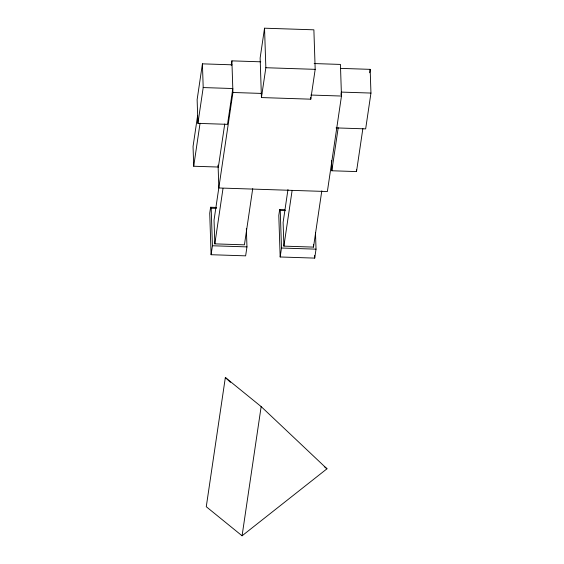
<?xml version="1.0" encoding="UTF-8"?>
<svg xmlns="http://www.w3.org/2000/svg" width="564" height="564" viewBox="0 0 564 564"><rect width="100%" height="100%" fill="white"/><g stroke="black" fill="none" stroke-linecap="round" stroke-linejoin="round"><path stroke-width="0.85" d="M232.023 64.818L202.42 63.845L197.132 99.659L197.915 123.368L227.518 124.341L232.805 88.534L203.202 87.561L197.915 123.368M197.626 115.486L193.05 146.471L193.706 166.239L218.374 167.043L224.733 124.002M193.706 166.239L200.065 123.199M231.247 65.205L231.889 60.863L260.772 61.814M216.654 207.446L210.612 207.242L209.73 213.213L211.098 254.716L245.636 255.844L246.962 246.891L246.355 228.554M231.889 60.863L232.932 92.482L214.038 220.15L214.828 243.867L244.423 244.839L252.728 188.616M211.098 254.716L212.424 245.763L211.183 208.215L210.612 207.242M214.828 243.867L222.999 188.51M264.537 28.2L260.131 58.043L261.442 97.565L310.778 99.179L315.184 69.344L313.88 29.814L264.537 28.2L265.848 67.722L261.442 97.565M225.346 377.499L206.269 506.712L242.076 535.8L326.979 468.79L261.153 406.588L225.346 377.499L230.457 382.329M284.862 209.681L279.681 209.512L278.799 215.476L280.174 256.98L314.705 258.108L316.03 249.161L315.48 232.565M287.964 189.546L283.114 222.413L283.896 246.13L313.499 247.102L321.797 190.879M280.174 256.98L281.492 248.026L280.252 210.478L279.681 209.512M283.896 246.13L292.067 190.773M242.076 535.8L261.153 406.588M340.966 94.646L341.347 92.094L370.95 93.06L370.16 69.351L340.557 68.378M314.169 63.563L340.43 64.423L341.474 96.042L327.374 191.534L218.832 187.974L218.078 165.139M362.871 128.536L356.518 171.576L331.851 170.765L338.203 127.725M369.66 72.756L370.16 69.351M370.95 93.06L365.662 128.874L336.059 127.901M265.848 67.722L315.184 69.344M232.932 92.482L261.823 93.434M310.842 95.041L341.474 96.042M211.183 208.215L216.364 208.384M280.252 210.478L285.433 210.647M212.424 245.763L246.962 246.891M281.492 248.026L316.03 249.161M324.279 466.597L326.979 468.79M356.462 169.856L356.518 171.576M331.505 160.458L331.851 170.765M310.722 97.424L310.778 99.179M314.62 255.52L314.705 258.108M313.408 244.466L313.499 247.102M218.317 165.33L218.374 167.043M202.42 63.845L203.202 87.561"/></g></svg>
